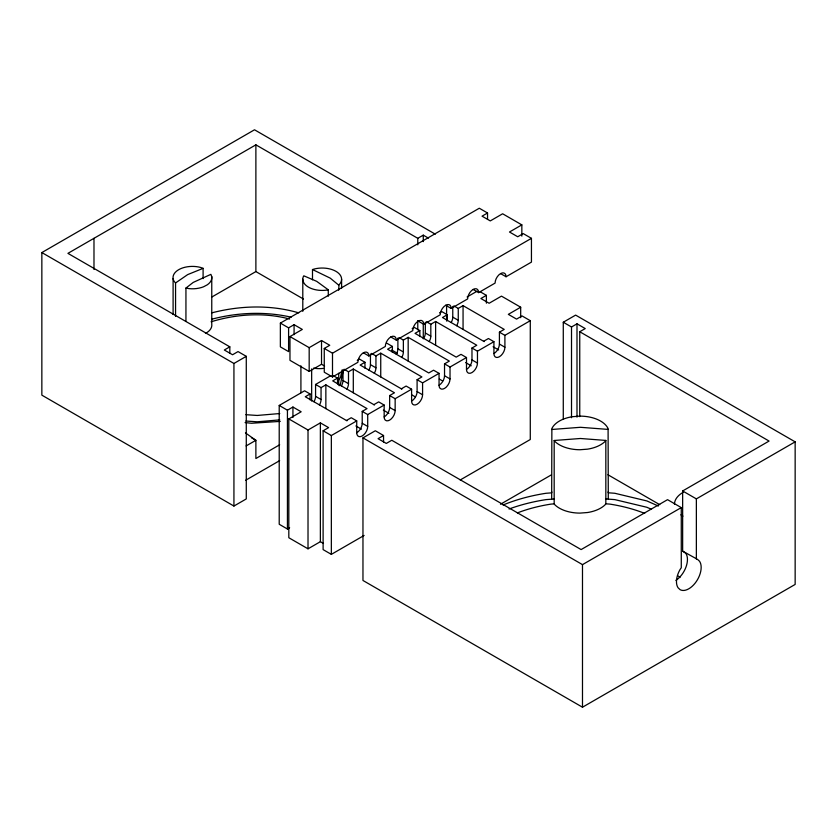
<?xml version="1.0" encoding="UTF-8"?>
<svg xmlns="http://www.w3.org/2000/svg" width="837" height="837" viewBox="0 0 837 837"><rect width="100%" height="100%" fill="white"/><g stroke="black" fill="none" stroke-linecap="round" stroke-linejoin="round"><path stroke-width="1.26" d="M312.494 279.809L312.494 269.535A19.408 11.205 0 0 1 335.919 271.314A19.408 11.205 0 0 1 339.006 284.842L338.671 290.23M342.04 369.975L340.554 377.351L338.462 380.416M343.191 370.624L340.554 383.691L339.152 385.731M551.667 499.187L551.865 428.586A29.107 16.803 0 0 1 572.445 416.7L579.978 416.125A29.107 16.803 0 0 1 608.091 428.586L608.29 499.124M551.865 491.947L551.667 492.857L546.027 493.275A132.916 76.732 0 0 0 503.027 505.014M605.831 440.429L605.193 441.329A29.107 16.803 0 0 1 587.511 449.166L579.978 449.731A29.107 16.803 0 0 1 554.774 441.329L554.178 440.492L580.428 438.494L605.831 440.429L605.831 503.801L605.193 504.701A29.107 16.803 0 0 1 587.511 512.526L579.978 513.102A29.107 16.803 0 0 1 554.774 504.701L554.178 503.864L554.178 440.492M185.94 321.471L185.94 288.064L193.211 282.425L210.882 274.348L211.761 276.628L211.761 324.16A19.408 11.205 0 0 1 207.283 332.341L205.442 333.314M175.561 316.344L175.561 282.948L187.666 274.609L203.098 268.353L203.098 278.637M229.819 353.319L229.819 346.832L224.326 350.002L232.56 354.752L238.043 351.582L246.277 356.332L246.277 498.925L233.931 506.05L41.85 395.148L41.85 252.565L254.511 129.787L435.292 234.161M428.418 238.116L423.271 235.145L417.778 238.304L255.881 144.843L67.923 253.36L229.819 346.832M211.73 297.072L255.881 271.586L303.433 299.029M280.364 323.103L288.598 327.853L288.598 351.613L280.364 346.863L280.364 323.103L479.308 208.235L487.542 212.996L487.542 219.242M288.598 327.853L294.08 324.683L302.314 329.433L289.968 336.568L289.968 360.328L309.177 371.419L321.523 364.294L324.61 366.072M487.542 212.996L482.049 216.166L490.283 220.916L502.629 213.78L521.838 224.871L521.838 236.128M41.85 252.565L233.931 363.467L246.277 356.332M289.968 336.568L309.177 347.658L321.523 340.523L329.757 345.273L324.264 348.443L324.264 372.214L332.498 376.964L357.88 362.306A7.763 4.478 -60 0 1 363.373 352.806L368.855 355.976L385.323 346.466A7.763 4.478 -60 0 1 390.816 336.955A7.763 4.478 -60 0 1 396.299 340.125L412.767 330.625A7.763 4.478 -60 0 1 418.249 321.115L423.742 324.285L440.199 314.785A7.763 4.478 -60 0 1 445.692 305.275L451.185 308.445L467.642 298.935A7.763 4.478 -60 0 1 473.135 289.435A7.763 4.478 -60 0 1 478.618 292.605L495.085 283.094A7.763 4.478 -60 0 1 500.568 273.594A7.763 4.478 -60 0 1 506.061 276.754L531.443 262.107L531.443 238.336L523.209 233.586L517.726 236.756L509.492 232.006L521.838 224.871M324.264 348.443L332.498 353.204L531.443 238.336M289.633 527.749L287.436 529.026L279.213 524.265L279.213 405.443L304.595 390.795L310.077 393.965L310.077 399.908M313.959 401.75A7.763 4.478 -60 0 0 315.57 396.34L315.57 384.455L330.929 375.583M357.273 360.381L359.471 359.104L364.963 362.275L364.963 368.217M412.16 328.69L414.346 327.424L419.839 330.594L419.839 336.537M439.592 312.85L441.79 311.584L447.282 314.754L447.282 320.686M467.119 296.957L477.048 291.224M310.077 393.965L305.275 396.738L346.989 420.823M315.57 384.455L321.052 387.625L325.855 384.853L367.014 408.613L362.212 411.385L362.212 423.271A7.763 4.478 -60 0 1 356.729 432.781M337.52 384.057L337.52 378.115L332.718 380.887L374.432 404.982M344.101 369.253L348.495 371.785L353.298 369.012L394.457 392.773L389.655 395.545L389.655 407.431A7.763 4.478 -60 0 1 384.162 416.931M364.963 362.275L360.161 365.047L401.875 389.132M371.544 353.402L375.939 355.945L380.741 353.172L421.9 376.932L417.098 379.705L417.098 391.59A7.763 4.478 -60 0 1 411.605 401.09A7.763 4.478 -60 0 0 417.129 404.24A7.763 4.478 -60 0 0 422.58 394.75L422.58 382.875L439.048 373.365L439.048 385.323A7.763 4.478 -60 0 0 444.562 388.399A7.763 4.478 -60 0 0 450.024 378.91L450.024 367.035L466.491 357.525L466.491 369.473A7.763 4.478 -60 0 0 472.005 372.559A7.763 4.478 -60 0 0 477.467 363.07L477.467 351.184L493.924 341.684L493.924 353.632A7.763 4.478 -60 0 0 499.448 356.719A7.763 4.478 -60 0 0 504.91 347.229L504.899 335.344L530.281 320.686L530.281 439.509L460.204 479.978M392.396 352.377L392.396 346.434L387.594 349.207L428.753 372.967L433.556 370.195L439.048 373.365M398.987 337.562L403.371 340.094L408.174 337.321L449.333 361.092L444.531 363.865L444.531 375.74A7.763 4.478 -60 0 1 439.048 385.25M419.839 330.594L415.037 333.367L456.196 357.127L460.999 354.354L466.491 357.525M426.42 321.722L430.814 324.254L435.617 321.481L476.776 345.242L471.974 348.014L471.974 359.9A7.763 4.478 -60 0 1 466.491 369.41M447.282 314.754L442.48 317.526L484.194 341.611M453.863 305.882L458.257 308.414L463.06 305.641L504.219 329.401L499.417 332.174L499.417 344.059A7.763 4.478 -60 0 1 493.924 353.559M279.213 405.443L287.436 410.203L292.929 407.033L301.163 411.783L288.817 418.918L288.817 537.731L308.016 548.821L320.372 541.696L323.459 543.475M486.381 303.172L486.381 295.346L480.898 298.516L489.122 303.266L501.478 296.131L520.687 307.221L520.687 317.673M246.109 445.943L255.881 440.304L245.461 432.907M279.663 444.792L255.881 458.519L255.881 440.304L251.414 437.72M288.817 418.918L308.016 430.009L320.372 422.873L328.596 427.623L323.113 430.793L323.113 549.616L331.347 554.366L364.126 535.439M520.687 307.221L508.331 314.356L516.565 319.106L522.058 315.936L530.281 320.686M346.434 420.498L351.237 417.726L356.729 420.896L356.729 432.844A7.763 4.478 -60 0 0 362.243 435.931A7.763 4.478 -60 0 0 367.705 426.441L367.705 414.556L384.162 405.056L384.162 417.004A7.763 4.478 -60 0 0 389.686 420.08A7.763 4.478 -60 0 0 395.148 410.601L395.148 398.715L411.605 389.205L411.605 401.164M373.877 404.658L378.68 401.886L384.162 405.056M401.321 388.818L406.123 386.045L411.605 389.205M483.64 341.287L488.442 338.514L493.924 341.684M245.67 480.26L279.642 460.653M323.113 430.793L331.347 435.554L356.729 420.896M563.28 419.452L563.28 322.235L575.626 315.11L795.15 441.852L795.15 584.435L582.489 707.213L362.965 580.47L362.965 437.887L375.311 430.762L383.545 435.512L383.545 441.988M383.545 435.512L378.062 438.682L386.286 443.432L391.779 440.262L581.119 549.574L667.549 499.668L681.276 507.599L681.276 567.758L680.104 569.453A17.462 10.086 -60 0 0 678.106 587.815L680.062 589.646A17.462 10.086 -60 0 0 696.311 581.537A17.462 10.086 -60 0 0 699.533 561.25L697.577 559.419L682.647 551.123L682.647 490.963L769.077 441.057L579.748 331.745L579.748 416.669M563.28 322.235L571.514 326.995L576.996 323.825L585.23 328.575L579.748 331.745M500.484 504.251L551.437 474.83M362.965 437.887L582.489 564.63L681.276 507.599M682.647 490.963L696.363 498.883L795.15 441.852M211.081 321.785C236.4 314.042 263.917 312.211 289.665 319.023M328.282 289.801L327.225 290.052A19.408 11.205 0 0 1 303.454 276.336L303.831 275.823L316.679 281.337L328.282 289.801L328.282 296.225M211.698 312.881C240.031 305.536 270.508 304.553 298.725 312.86M211.698 319.221C237.551 312.421 265.078 311.27 291.182 317.171M280.269 421.388L251.56 423.25L245.074 422.591M279.767 413.541L257.21 415.455L245.858 414.692M279.767 419.881L257.21 421.796L245.858 421.032M551.667 429.486L580.428 427.299L608.29 429.412M554.23 498.998L546.027 499.616A132.916 76.732 0 0 0 509.042 509.011M554.178 503.864L551.049 504.104A113.508 65.537 0 0 0 517.392 512.903M605.747 498.925L614.829 499.616L646.886 507.285L651.479 509.314M605.831 503.801L609.807 504.104A113.508 65.537 0 0 1 644.699 513.384M185.94 288.064L189.047 288.629A19.408 11.205 0 0 0 203.548 286.788L207.283 284.81A19.408 11.205 0 0 0 211.761 276.628M682.647 551.123L685.806 553.33A17.462 10.086 -60 0 1 675.877 580.397M203.098 268.353L200.639 267.453A19.408 11.205 0 0 0 179.327 269.336A19.408 11.205 0 0 0 174.19 281.431L175.561 282.948M658.353 506.029L646.886 500.944L614.829 493.275L608.29 492.784L608.091 491.947M312.494 269.535L330.217 278.135L338.671 285.093M500.568 273.594L506.061 276.754M480.208 291.778L486.381 295.346M473.135 289.435L478.618 292.605M499.417 332.174L504.899 335.344M452.765 306.436L452.765 317.129L458.257 320.299A7.763 4.478 -60 0 1 456.646 325.708M499.417 344.059L504.899 347.229M493.098 346.748L498.653 349.96M471.974 348.014L477.467 351.184M425.332 322.276L425.332 332.969L430.814 336.139A7.763 4.478 -60 0 1 429.203 341.548M471.974 359.9L477.467 363.07M465.654 362.588L471.221 365.8M444.531 363.865L450.024 367.035M390.816 336.955L396.299 340.125M397.889 338.117L397.889 348.809L403.371 351.979A7.763 4.478 -60 0 1 401.77 357.389M444.531 375.74L450.024 378.91M386.914 343.264L392.396 346.434M607.924 474.746L659.765 504.68M391.737 350.012L397.408 353.287M439.331 379.077L442.658 381.002M417.098 379.705L422.58 382.875M370.446 353.957L370.446 364.65L375.939 367.82A7.763 4.478 -60 0 1 374.327 373.229M417.098 391.59L422.58 394.75M411.888 394.918L415.225 396.843M389.655 395.545L395.148 398.715M343.003 369.808L343.003 380.5L348.495 383.66A7.763 4.478 -60 0 1 346.884 389.069M389.655 407.431L395.148 410.601M333.126 375.583L337.52 378.115M383.336 410.12L388.891 413.332M362.212 411.385L367.705 414.556M315.57 396.34L321.052 399.511A7.763 4.478 -60 0 1 319.452 404.92M362.212 423.271L367.705 426.441M355.892 425.96L361.458 429.172M696.363 498.883L696.363 559.043M582.489 564.63L582.489 707.213M576.996 323.825L576.996 417.15M571.514 326.995L571.514 417.726M463.06 305.641L463.06 329.401M458.257 308.414L458.257 320.299M446.592 305.495L446.592 321.052M435.617 321.481L435.617 345.252M430.814 324.254L430.814 336.139M423.271 235.145L423.271 241.621M423.271 323.281L423.271 338.839M417.778 238.304L417.778 244.843M417.778 320.623L417.778 329.768M408.174 337.321L408.174 361.092M403.371 340.094L403.371 351.979M380.741 353.172L380.741 376.932M375.939 355.945L375.939 367.82M353.298 369.012L353.298 392.773M348.495 371.785L348.495 383.66M341.601 279.234L341.601 288.231M338.723 373.333L338.723 384.894M332.498 353.204L332.498 376.964M331.347 435.554L331.347 554.366M325.855 384.853L325.855 408.613M321.523 340.523L321.523 364.294M321.052 387.625L321.052 399.511M320.372 422.873L320.372 541.696M311.657 368.918L311.657 401.028M309.177 347.658L309.177 371.419M308.016 430.009L308.016 548.821M302.795 279.234L302.795 311.354M300.912 365.832L300.912 392.804M294.08 324.683L294.08 334.685M292.929 407.033L292.929 417.475M287.436 410.203L287.436 529.026M255.881 144.843L255.881 271.586M233.931 363.467L233.931 506.05M173.102 278.575L173.102 314.545M93.985 238.304L93.985 269.472M343.003 380.5A7.763 4.478 -60 0 1 341.402 385.909M425.332 332.969A7.763 4.478 -60 0 1 423.721 338.378M397.889 348.809A7.763 4.478 -60 0 1 396.278 354.218M452.765 317.129A7.763 4.478 -60 0 1 451.164 322.538M370.446 364.65A7.763 4.478 -60 0 1 368.835 370.059M445.692 305.275A7.763 4.478 -60 0 1 451.185 308.445M363.373 352.806A7.763 4.478 -60 0 1 368.855 355.976M418.249 321.115A7.763 4.478 -60 0 1 423.742 324.285M679.968 577.488A29.107 16.803 0 0 1 678.326 576.013M682.929 516.126A29.107 16.803 0 0 1 680.899 514.818M674.476 504.23A29.107 16.803 0 0 1 683.076 492.365M323.553 368.374A19.408 11.205 0 0 1 313.519 368.134"/></g></svg>
